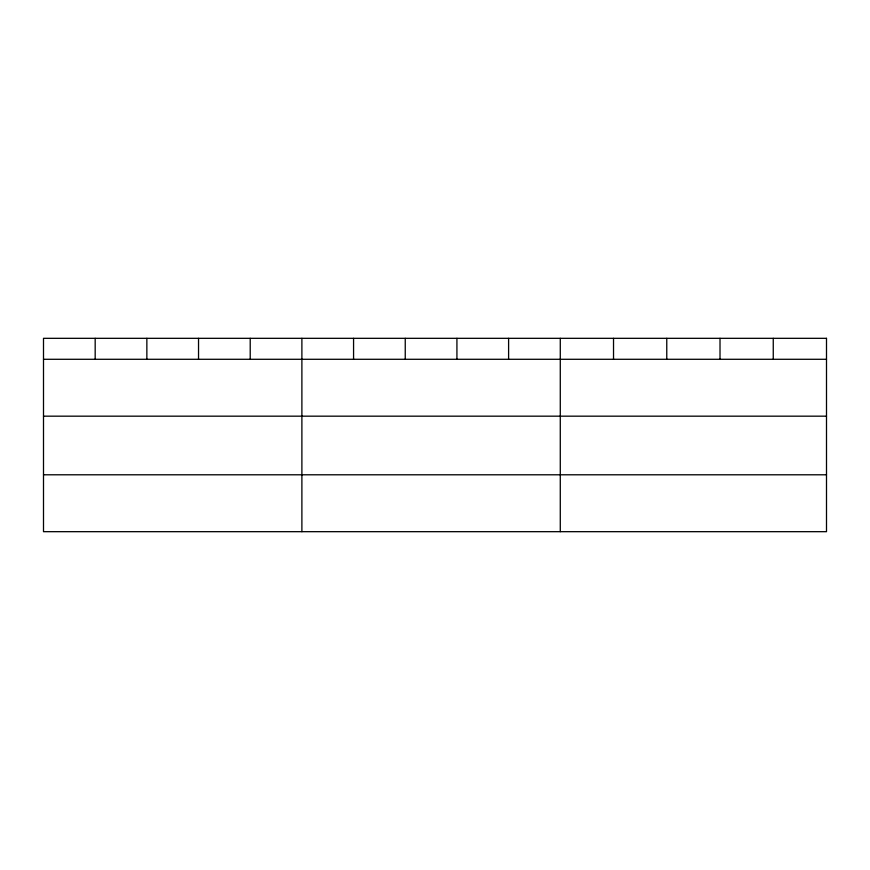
<?xml version="1.0" encoding="UTF-8"?>
<svg xmlns="http://www.w3.org/2000/svg" width="870" height="870" viewBox="0 0 870 870"><rect width="100%" height="100%" fill="white"/><g stroke="black" fill="none" stroke-linecap="round" stroke-linejoin="round"><path stroke-width="1.3" d="M43.5 359.288L826.5 359.288M43.5 416.175L826.5 416.175M43.5 474.792L826.5 474.792M773.256 338.321L773.256 359.288M720.012 338.321L720.012 359.288M666.768 338.321L666.768 359.288M613.524 338.321L613.524 359.288M560.28 338.321L560.28 531.679M508.602 338.321L508.602 359.288M456.924 338.321L456.924 359.288M405.246 338.321L405.246 359.288M353.568 338.321L353.568 359.288M301.89 338.321L301.89 531.679M250.212 338.321L250.212 359.288M198.534 338.321L198.534 359.288M146.856 338.321L146.856 359.288M95.178 338.321L95.178 359.288M826.5 338.321L43.5 338.321L43.5 531.679L826.5 531.679L826.5 338.321"/></g></svg>
